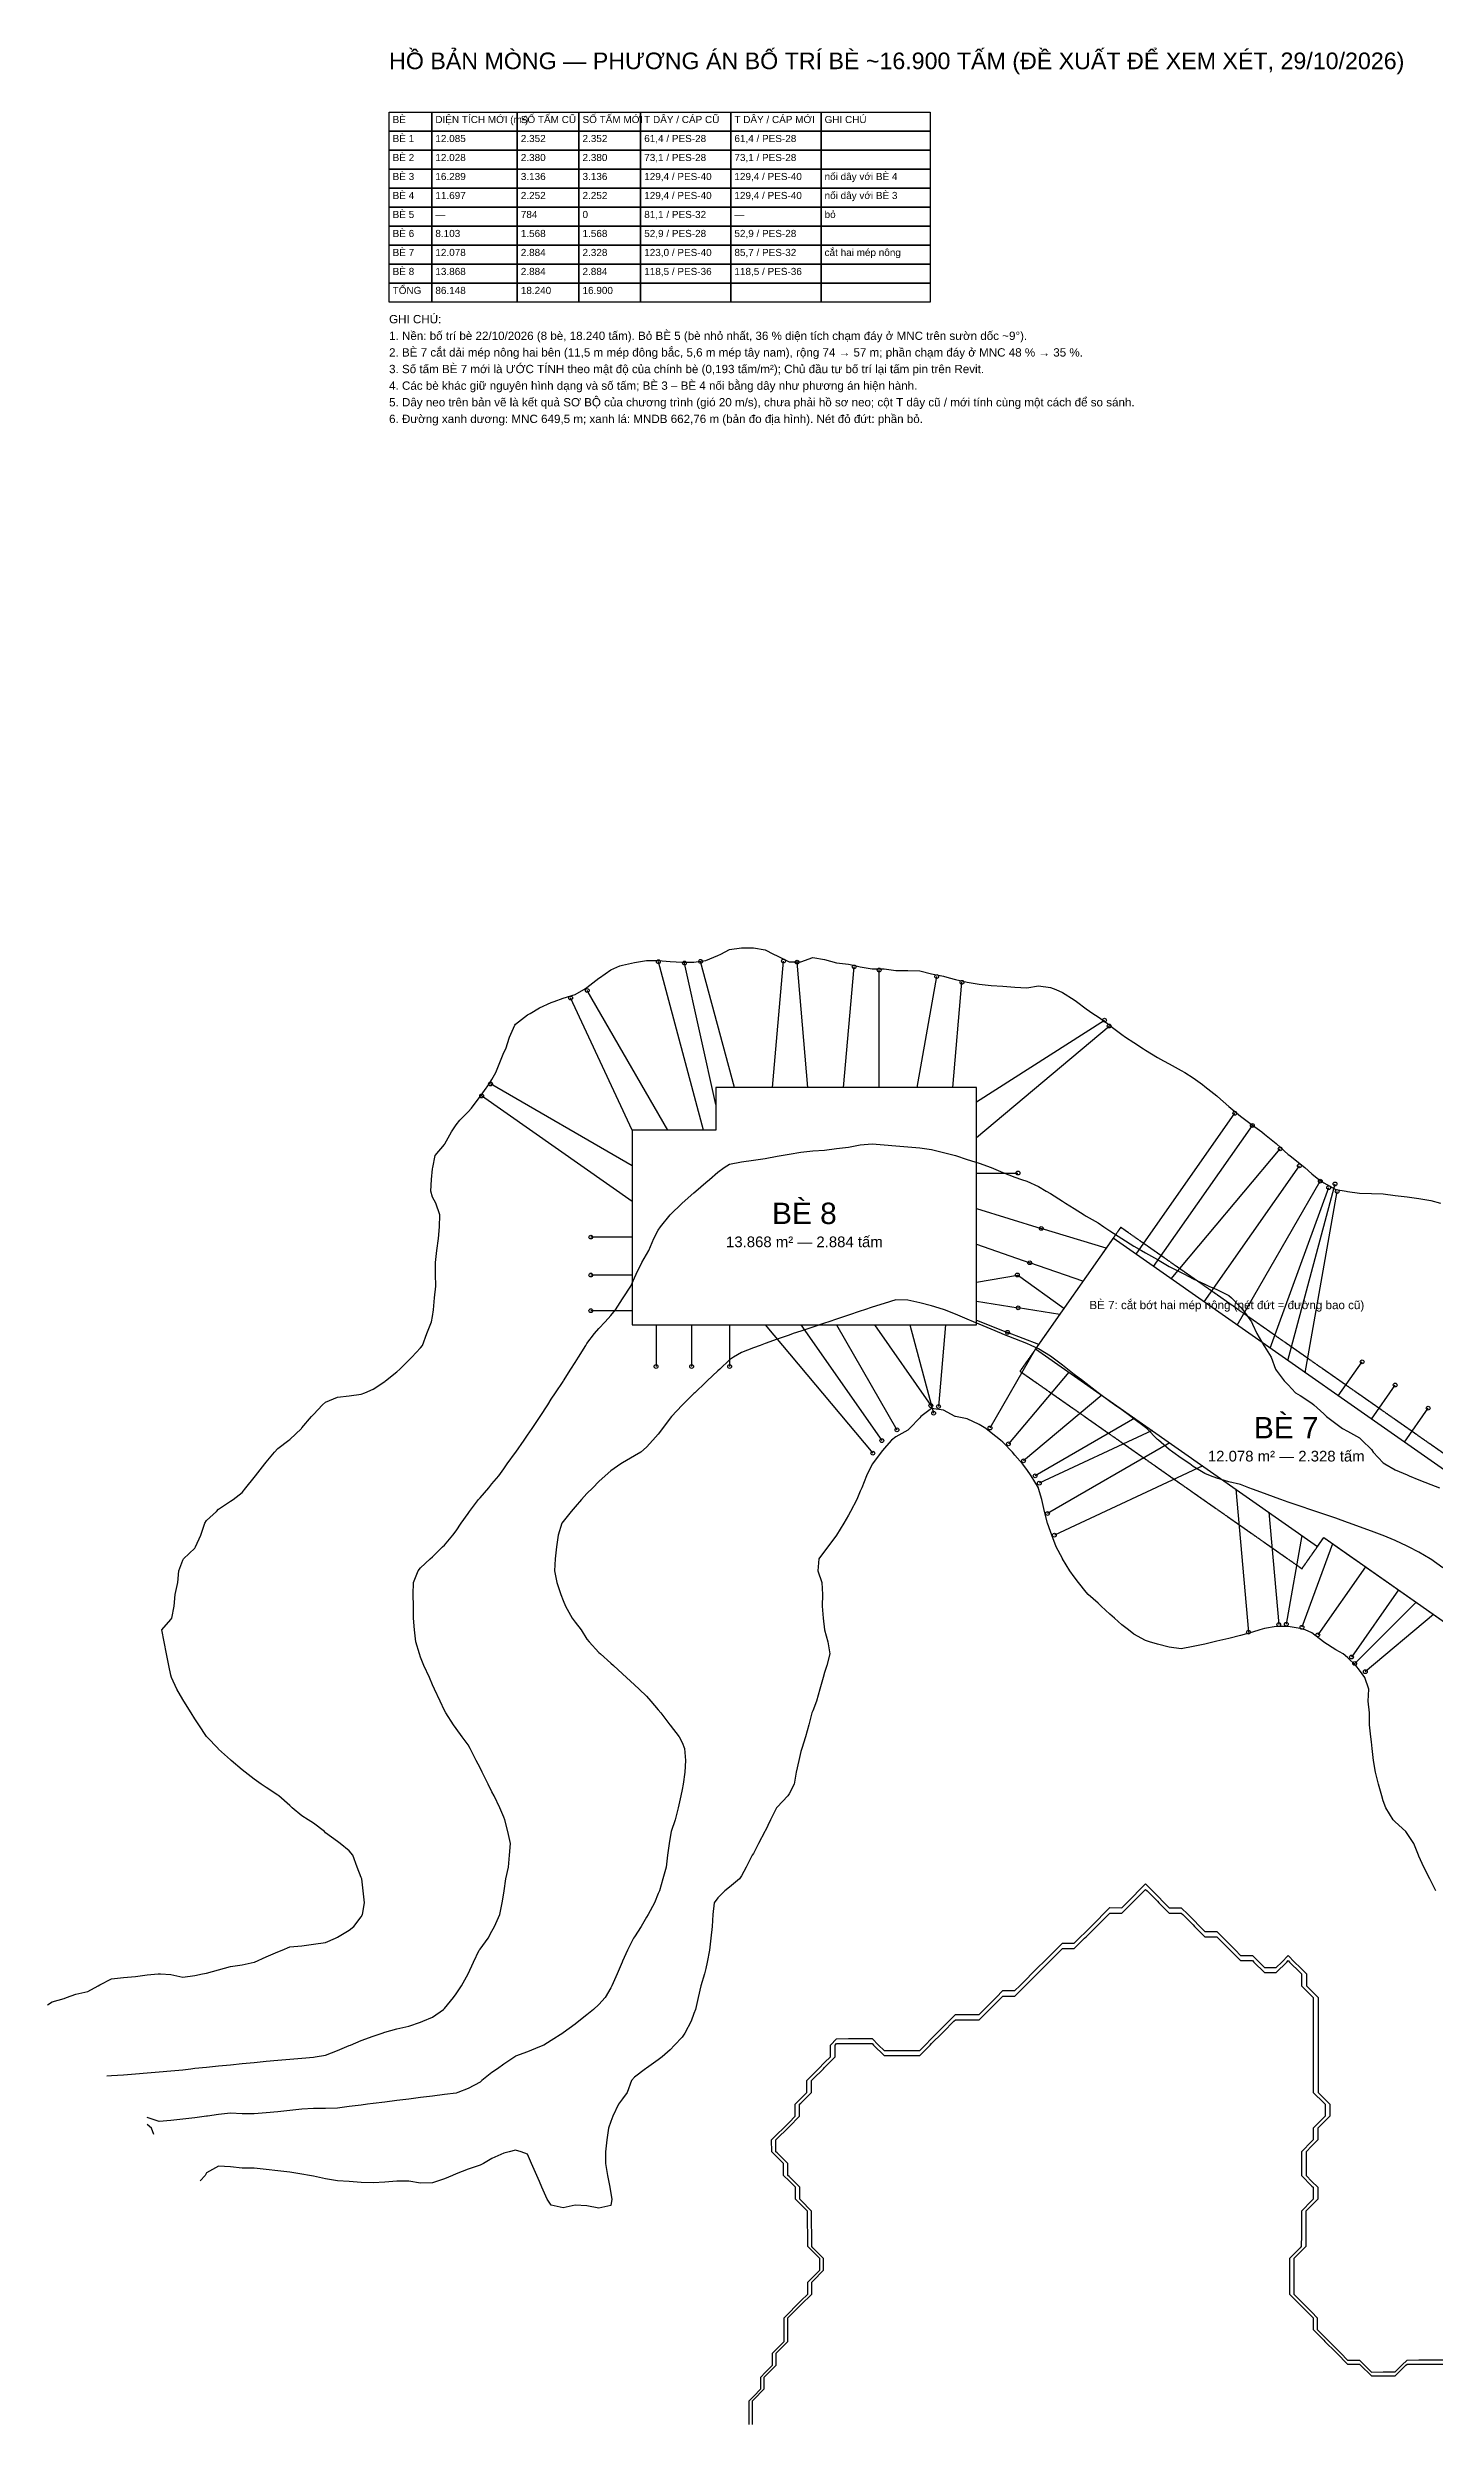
# Model space of a CAD drawing. Header units: millimetres. Extents: x -843915 to 388139, y -294015 to 727216.
# Drawn here: x -843915 to -259105, y -274035 to 727216 of the extents above; entities that cross this region are included whole.
import ezdxf
from ezdxf.enums import TextEntityAlignment as Align

# ---------------------------------------------------------------- set-up
doc = ezdxf.new("R2010")
doc.units = ezdxf.units.MM
doc.linetypes.add('DASHED', pattern=[1.524, 1.27, -0.254])
for name, color, linetype in [('BE PIN', 4, 'Continuous'), ('BE PIN - TEN', 7, 'Continuous'), ('DAY NEO BO (SO BO)', 8, 'Continuous'), ('DAY NEO DAY (SO BO)', 6, 'Continuous'), ('GHI CHU', 7, 'Continuous'), ('MNC 649.5', 5, 'Continuous'), ('MNDB 662.76', 3, 'Continuous'), ('PHAN BO', 1, 'DASHED')]:
    doc.layers.add(name, color=color, linetype=linetype)
doc.styles.add('VN', font='arial.ttf')

msp = doc.modelspace()

# ---------------------------------------------------------------- linework, layer by layer
at = {"layer": 'BE PIN'}
for points in [[(-597517, 271128), (-597517, 189128), (-452509, 189128), (-452509, 289128), (-562377, 289128), (-562377, 271128)], [(-427578, 179048), (-308757, 95849), (-306176, 99535), (-246460, 57721), (-216393, 100660), (-394931, 225673)]]:
    msp.add_lwpolyline(points, close=True, dxfattribs=at)
at = {"layer": 'DAY NEO BO (SO BO)'}
for p, q in [((-567500, 271130), (-586520, 342130)), ((-562380, 282000), (-575560, 341560)), ((-554500, 289130), (-568740, 342260)), ((-538500, 289130), (-533840, 342430)), ((-523500, 289130), (-528120, 341930)), ((-508500, 289130), (-504060, 339940)), ((-493500, 289130), (-493500, 338630)), ((-477500, 289130), (-469250, 335910)), ((-462500, 289130), (-458620, 333460)), ((-597520, 271130), (-623510, 326870)), ((-582500, 271130), (-616500, 330020)), ((-452510, 283120), (-398530, 317510)), ((-452510, 268120), (-396590, 315040)), ((-597520, 256130), (-657280, 290630)), ((-597520, 241130), (-661000, 285580)), ((-385240, 218890), (-343670, 278290)), ((-377870, 213730), (-336270, 273110)), ((-370500, 208570), (-324530, 263330)), ((-356570, 198810), (-316450, 256170)), ((-342650, 189060), (-307650, 249680)), ((-328720, 179310), (-304100, 246970)), ((-321350, 174150), (-301420, 248530)), ((-313980, 168990), (-300500, 245310)), ((-541520, 189130), (-496200, 135120)), ((-526520, 189130), (-492390, 140390)), ((-511520, 189130), (-486020, 144960)), ((-495520, 189130), (-471720, 155140)), ((-480520, 189130), (-470560, 151940)), ((-465520, 189130), (-468530, 154760)), ((-427580, 179050), (-446830, 145710)), ((-413650, 169300), (-439040, 139040)), ((-399730, 159550), (-432660, 131890)), ((-385800, 149800), (-427800, 125550)), ((-378430, 144630), (-426020, 122460)), ((-371060, 139470), (-422580, 109710)), ((-357130, 129720), (-419670, 100580)), ((-343210, 119970), (-337910, 59700)), ((-329280, 110220), (-325140, 62900)), ((-315350, 100470), (-321950, 63050)), ((-302530, 96980), (-315370, 61750)), ((-288610, 87230), (-308690, 58570)), ((-274680, 77480), (-294480, 49220)), ((-267310, 72320), (-293130, 46520)), ((-259940, 67160), (-288670, 43050))]:
    msp.add_line(p, q, dxfattribs=at)
for centre in [(-586520, 342130), (-575560, 341560), (-568740, 342260), (-533840, 342430), (-528120, 341930), (-504060, 339940), (-616500, 330020), (-493500, 338630), (-469250, 335910), (-458620, 333460), (-623510, 326870), (-398530, 317510), (-396590, 315040), (-657280, 290630), (-661000, 285580), (-343670, 278290), (-336270, 273110), (-324530, 263330), (-316450, 256170), (-307650, 249680), (-304100, 246970), (-301420, 248530), (-300500, 245310), (-471720, 155140), (-470560, 151940), (-468530, 154760), (-492390, 140390), (-486020, 144960), (-446830, 145710), (-496200, 135120), (-439040, 139040), (-432660, 131890), (-427800, 125550), (-426020, 122460), (-422580, 109710), (-419670, 100580), (-337910, 59700), (-325140, 62900), (-321950, 63050), (-315370, 61750), (-308690, 58570), (-294480, 49220), (-293130, 46520), (-288670, 43050)]:
    msp.add_circle(centre, 800, dxfattribs=at)
at = {"layer": 'DAY NEO DAY (SO BO)'}
for p, q in [((-452510, 253120), (-435010, 253120)), ((-452510, 238120), (-425200, 229780)), ((-597520, 226130), (-615020, 226130)), ((-452510, 223120), (-430080, 215320)), ((-397900, 221440), (-425200, 229780)), ((-407650, 207510), (-430080, 215320)), ((-597520, 210130), (-615020, 210130)), ((-452510, 207120), (-435270, 210160)), ((-415680, 196040), (-435270, 210160)), ((-597520, 195130), (-615020, 195130)), ((-452510, 199120), (-434950, 196350)), ((-452510, 191120), (-439400, 186010)), ((-417400, 193580), (-434950, 196350)), ((-587520, 189130), (-587520, 171630)), ((-572520, 189130), (-572520, 171630)), ((-556520, 189130), (-556520, 171630)), ((-426290, 180890), (-439400, 186010)), ((-300050, 159240), (-290010, 173570)), ((-286130, 149490), (-276090, 163820)), ((-272200, 139740), (-262160, 154070))]:
    msp.add_line(p, q, dxfattribs=at)
for centre in [(-435010, 253120), (-425200, 229780), (-425200, 229780), (-615020, 226130), (-615020, 210130), (-435270, 210160), (-435270, 210160), (-430080, 215320), (-430080, 215320), (-615020, 195130), (-434950, 196350), (-434950, 196350), (-439400, 186010), (-439400, 186010), (-587520, 171630), (-572520, 171630), (-556520, 171630), (-290010, 173570), (-276090, 163820), (-262160, 154070)]:
    msp.add_circle(centre, 800, dxfattribs=at)
at = {"layer": 'GHI CHU'}
for points in [[(-700000, 700000), (-682000, 700000), (-682000, 692000), (-700000, 692000)], [(-700000, 692000), (-682000, 692000), (-682000, 684000), (-700000, 684000)], [(-682000, 700000), (-646000, 700000), (-646000, 692000), (-682000, 692000)], [(-682000, 692000), (-646000, 692000), (-646000, 684000), (-682000, 684000)], [(-646000, 700000), (-620000, 700000), (-620000, 692000), (-646000, 692000)], [(-646000, 692000), (-620000, 692000), (-620000, 684000), (-646000, 684000)], [(-620000, 700000), (-594000, 700000), (-594000, 692000), (-620000, 692000)], [(-620000, 692000), (-594000, 692000), (-594000, 684000), (-620000, 684000)], [(-594000, 700000), (-556000, 700000), (-556000, 692000), (-594000, 692000)], [(-594000, 692000), (-556000, 692000), (-556000, 684000), (-594000, 684000)], [(-556000, 700000), (-518000, 700000), (-518000, 692000), (-556000, 692000)], [(-556000, 692000), (-518000, 692000), (-518000, 684000), (-556000, 684000)], [(-518000, 700000), (-472000, 700000), (-472000, 692000), (-518000, 692000)], [(-518000, 692000), (-472000, 692000), (-472000, 684000), (-518000, 684000)], [(-700000, 684000), (-682000, 684000), (-682000, 676000), (-700000, 676000)], [(-682000, 684000), (-646000, 684000), (-646000, 676000), (-682000, 676000)], [(-646000, 684000), (-620000, 684000), (-620000, 676000), (-646000, 676000)], [(-620000, 684000), (-594000, 684000), (-594000, 676000), (-620000, 676000)], [(-594000, 684000), (-556000, 684000), (-556000, 676000), (-594000, 676000)], [(-556000, 684000), (-518000, 684000), (-518000, 676000), (-556000, 676000)], [(-518000, 684000), (-472000, 684000), (-472000, 676000), (-518000, 676000)], [(-700000, 676000), (-682000, 676000), (-682000, 668000), (-700000, 668000)], [(-682000, 676000), (-646000, 676000), (-646000, 668000), (-682000, 668000)], [(-646000, 676000), (-620000, 676000), (-620000, 668000), (-646000, 668000)], [(-620000, 676000), (-594000, 676000), (-594000, 668000), (-620000, 668000)], [(-594000, 676000), (-556000, 676000), (-556000, 668000), (-594000, 668000)], [(-556000, 676000), (-518000, 676000), (-518000, 668000), (-556000, 668000)], [(-518000, 676000), (-472000, 676000), (-472000, 668000), (-518000, 668000)], [(-700000, 668000), (-682000, 668000), (-682000, 660000), (-700000, 660000)], [(-682000, 668000), (-646000, 668000), (-646000, 660000), (-682000, 660000)], [(-646000, 668000), (-620000, 668000), (-620000, 660000), (-646000, 660000)], [(-620000, 668000), (-594000, 668000), (-594000, 660000), (-620000, 660000)], [(-594000, 668000), (-556000, 668000), (-556000, 660000), (-594000, 660000)], [(-556000, 668000), (-518000, 668000), (-518000, 660000), (-556000, 660000)], [(-518000, 668000), (-472000, 668000), (-472000, 660000), (-518000, 660000)], [(-700000, 660000), (-682000, 660000), (-682000, 652000), (-700000, 652000)], [(-700000, 652000), (-682000, 652000), (-682000, 644000), (-700000, 644000)], [(-682000, 660000), (-646000, 660000), (-646000, 652000), (-682000, 652000)], [(-682000, 652000), (-646000, 652000), (-646000, 644000), (-682000, 644000)], [(-646000, 660000), (-620000, 660000), (-620000, 652000), (-646000, 652000)], [(-646000, 652000), (-620000, 652000), (-620000, 644000), (-646000, 644000)], [(-620000, 660000), (-594000, 660000), (-594000, 652000), (-620000, 652000)], [(-620000, 652000), (-594000, 652000), (-594000, 644000), (-620000, 644000)], [(-594000, 660000), (-556000, 660000), (-556000, 652000), (-594000, 652000)], [(-594000, 652000), (-556000, 652000), (-556000, 644000), (-594000, 644000)], [(-556000, 660000), (-518000, 660000), (-518000, 652000), (-556000, 652000)], [(-556000, 652000), (-518000, 652000), (-518000, 644000), (-556000, 644000)], [(-518000, 660000), (-472000, 660000), (-472000, 652000), (-518000, 652000)], [(-518000, 652000), (-472000, 652000), (-472000, 644000), (-518000, 644000)], [(-700000, 644000), (-682000, 644000), (-682000, 636000), (-700000, 636000)], [(-682000, 644000), (-646000, 644000), (-646000, 636000), (-682000, 636000)], [(-646000, 644000), (-620000, 644000), (-620000, 636000), (-646000, 636000)], [(-620000, 644000), (-594000, 644000), (-594000, 636000), (-620000, 636000)], [(-594000, 644000), (-556000, 644000), (-556000, 636000), (-594000, 636000)], [(-556000, 644000), (-518000, 644000), (-518000, 636000), (-556000, 636000)], [(-518000, 644000), (-472000, 644000), (-472000, 636000), (-518000, 636000)], [(-700000, 636000), (-682000, 636000), (-682000, 628000), (-700000, 628000)], [(-682000, 636000), (-646000, 636000), (-646000, 628000), (-682000, 628000)], [(-646000, 636000), (-620000, 636000), (-620000, 628000), (-646000, 628000)], [(-620000, 636000), (-594000, 636000), (-594000, 628000), (-620000, 628000)], [(-594000, 636000), (-556000, 636000), (-556000, 628000), (-594000, 628000)], [(-556000, 636000), (-518000, 636000), (-518000, 628000), (-556000, 628000)], [(-518000, 636000), (-472000, 636000), (-472000, 628000), (-518000, 628000)], [(-700000, 628000), (-682000, 628000), (-682000, 620000), (-700000, 620000)], [(-682000, 628000), (-646000, 628000), (-646000, 620000), (-682000, 620000)], [(-646000, 628000), (-620000, 628000), (-620000, 620000), (-646000, 620000)], [(-620000, 628000), (-594000, 628000), (-594000, 620000), (-620000, 620000)], [(-594000, 628000), (-556000, 628000), (-556000, 620000), (-594000, 620000)], [(-556000, 628000), (-518000, 628000), (-518000, 620000), (-556000, 620000)], [(-518000, 628000), (-472000, 628000), (-472000, 620000), (-518000, 620000)]]:
    msp.add_lwpolyline(points, close=True, dxfattribs=at)
at = {"layer": 'MNC 649.5'}
for points in [[(-818961, -127154), (-816931, -127038), (-811923, -126718), (-806915, -126356), (-801908, -125968), (-796900, -125521), (-791892, -125099), (-786885, -124595), (-783546, -124184), (-781877, -123984), (-776869, -123461), (-771862, -123016), (-766854, -122562), (-761846, -122043), (-756838, -121524), (-751831, -121046), (-746823, -120580), (-741815, -120140), (-736808, -119712), (-731800, -119303), (-731132, -119189), (-726792, -118451), (-721785, -116573), (-716777, -114435), (-716205, -114194), (-711769, -112306), (-706762, -110496), (-702909, -109199), (-701754, -108771), (-696746, -107398), (-691738, -106236), (-686731, -104555), (-685820, -104204), (-681723, -102406), (-677010, -99209), (-676715, -98825), (-672838, -94214), (-671708, -92694), (-669482, -89219), (-666700, -84224), (-666700, -84224), (-664460, -79229), (-661996, -74234), (-661692, -73758), (-658294, -69239), (-656685, -66242), (-655612, -64244), (-653404, -59249), (-652368, -54254), (-651677, -50258), (-651498, -49259), (-650783, -44264), (-649751, -39269), (-649266, -34274), (-648873, -29279), (-649935, -24284), (-651241, -19289), (-651677, -18179), (-653346, -14294), (-655774, -9299), (-656685, -7482), (-658278, -4303), (-660782, 692), (-661692, 2508), (-663286, 5687), (-665790, 10682), (-666700, 12219), (-669204, 15677), (-671708, 19135), (-672821, 20672), (-676159, 25667), (-676715, 26777), (-678468, 30662), (-680932, 35657), (-681723, 37530), (-683041, 40652), (-685413, 45647), (-686731, 49215), (-687232, 50642), (-688734, 55637), (-689235, 60632), (-689652, 65627), (-689735, 70622), (-689812, 75617), (-689666, 80612), (-687732, 85607), (-686731, 86760), (-682725, 90602), (-681723, 91494), (-677457, 95597), (-676715, 96396), (-673089, 100592), (-671708, 102329), (-669562, 105587), (-666700, 109750), (-666159, 110582), (-662388, 115577), (-661692, 116358), (-658038, 120572), (-656685, 122133), (-653785, 125567), (-651677, 128527), (-650188, 130562), (-646669, 135372), (-646530, 135557), (-643053, 140552), (-641662, 142724), (-639689, 145547), (-636654, 150088), (-636341, 150542), (-633055, 155537), (-631646, 157903), (-629858, 160532), (-626638, 165264), (-626466, 165527), (-623358, 170522), (-621631, 173297), (-620249, 175517), (-617160, 180512), (-616623, 181301), (-613418, 185507), (-611615, 187648), (-608884, 190502), (-606608, 193131), (-604559, 195498), (-601600, 200136), (-601362, 200493), (-598186, 205488), (-596592, 208984), (-595939, 210483), (-593492, 215478), (-591585, 218808), (-590583, 220473), (-588485, 225468), (-586577, 229100), (-585638, 230463), (-581569, 235458), (-581569, 235458), (-576562, 240453), (-576562, 240453), (-571554, 244782), (-570783, 245448), (-566546, 249111), (-565005, 250443), (-561538, 253440), (-558807, 255438), (-556531, 256907), (-551523, 257788), (-546515, 258560), (-541508, 259258), (-536500, 260155), (-534831, 260433), (-531492, 261020), (-526485, 261902), (-521477, 262536), (-516469, 262811), (-511462, 263430), (-506454, 264001), (-501446, 264952), (-496438, 265428), (-496438, 265428), (-496438, 265428), (-491431, 264994), (-486423, 264559), (-481415, 264125), (-476408, 263690), (-471400, 263039), (-466392, 261795), (-461385, 260433), (-461385, 260433), (-456377, 258768), (-451369, 257254), (-446362, 255438), (-446362, 255438), (-441354, 253335), (-436346, 251442), (-433485, 250443), (-431338, 249654), (-426331, 247390), (-423144, 245448), (-421323, 244449), (-416315, 241202), (-415063, 240453), (-411308, 238205), (-407070, 235458), (-406300, 234982), (-401292, 232128), (-398788, 230463), (-396285, 228798), (-391277, 225468), (-391277, 225468), (-386269, 222376), (-382931, 220473), (-381262, 219521), (-376254, 216667), (-374167, 215478), (-371246, 213813), (-366238, 211196), (-364873, 210483), (-361231, 208580), (-356223, 206237), (-354554, 205488), (-351215, 203989), (-346208, 201492), (-345029, 200493), (-341200, 196673), (-340246, 195498), (-336628, 190502), (-336192, 189392), (-334440, 185507), (-331435, 180512), (-331185, 180058), (-328403, 175517), (-326440, 170522), (-326177, 170068), (-322838, 165527), (-321169, 163862), (-318039, 160532), (-316162, 159462), (-311154, 156182), (-310412, 155537), (-306146, 151708), (-304978, 150542), (-301138, 147597), (-298277, 145547), (-296131, 144324), (-291123, 141551), (-290122, 140552), (-286115, 136643), (-285321, 135557), (-281108, 131070), (-280482, 130562), (-276100, 128065), (-271092, 125916), (-270209, 125567), (-266085, 123922), (-261077, 121966), (-257435, 120572)], [(-256069, 86803), (-261077, 90471), (-261295, 90602), (-266085, 93349), (-270482, 95597), (-271092, 95905), (-276100, 98277), (-281108, 100420), (-281563, 100592), (-286115, 102257), (-291123, 104089), (-295348, 105587), (-296131, 105865), (-301138, 107696), (-306146, 109472), (-309485, 110582), (-311154, 111131), (-316162, 112802), (-321169, 114511), (-324238, 115577), (-326177, 116251), (-331185, 118103), (-336192, 119963), (-337757, 120572), (-341200, 121850), (-346208, 123070), (-351215, 124523), (-353912, 125567), (-356223, 126534), (-361231, 129529), (-362662, 130562), (-366238, 133019), (-369767, 135557), (-371246, 136677), (-375845, 140552), (-376254, 140834), (-380727, 145547), (-381262, 145939), (-386269, 149612), (-387521, 150542), (-391277, 153307), (-394348, 155537), (-396285, 156944), (-401226, 160532), (-401292, 160581), (-406300, 164444), (-407705, 165527), (-411308, 168256), (-414194, 170522), (-416315, 172172), (-420773, 175517), (-421323, 175926), (-426331, 179038), (-429439, 180512), (-431338, 181309), (-436346, 183311), (-441354, 185261), (-441938, 185507), (-446362, 187359), (-451369, 189503), (-453712, 190502), (-456377, 191573), (-461385, 193604), (-465995, 195498), (-466392, 195656), (-471400, 197151), (-476408, 198399), (-481415, 199598), (-486423, 199649), (-491431, 198194), (-496438, 196581), (-499716, 195498), (-501446, 194901), (-506454, 193213), (-511462, 191575), (-514769, 190502), (-516469, 189907), (-521477, 188171), (-526485, 186493), (-529681, 185507), (-531492, 184864), (-536500, 183100), (-541508, 181281), (-543668, 180512), (-546515, 179455), (-551523, 177456), (-554905, 175517), (-556531, 174477), (-560704, 170522), (-561538, 169725), (-565970, 165527), (-566546, 164982), (-571202, 160532), (-571554, 160194), (-576429, 155537), (-576562, 155393), (-580998, 150542), (-581569, 149796), (-584792, 145547), (-586577, 143166), (-588900, 140552), (-591585, 137666), (-593993, 135557), (-596592, 133957), (-601600, 131080), (-602338, 130562), (-606608, 127713), (-608940, 125567), (-611615, 123221), (-614168, 120572), (-616623, 118058), (-618899, 115577), (-621631, 112477), (-623310, 110582), (-626638, 106261), (-627167, 105587), (-628689, 100592), (-629463, 95597), (-630022, 90602), (-630257, 85607), (-629373, 80612), (-627654, 75617), (-626638, 73076), (-625615, 70622), (-622799, 65627), (-621631, 63981), (-619059, 60632), (-616623, 56723), (-615739, 55637), (-611615, 51211), (-610962, 50642), (-606608, 46646), (-605487, 45647), (-601600, 42089), (-600007, 40652), (-596592, 37573), (-594589, 35657), (-591585, 32702), (-589674, 30662), (-586577, 26935), (-585523, 25667), (-581694, 20672), (-581569, 20516), (-577829, 15677), (-576562, 13293), (-575560, 10682), (-575163, 5687), (-575438, 692), (-576037, -4303), (-576562, -6593), (-577087, -9299), (-578155, -14294), (-579492, -19289), (-581158, -24284), (-581569, -26681), (-581971, -29279), (-582625, -34274), (-583248, -39269), (-584629, -44264), (-586126, -49259), (-586577, -50411), (-588223, -54254), (-590889, -59249), (-591585, -60405), (-593844, -64244), (-596592, -68669), (-596960, -69239), (-599476, -74234), (-601600, -78882), (-601767, -79229), (-603901, -84224), (-606193, -89219), (-606608, -90127), (-608899, -94214), (-611615, -97094), (-613815, -99209), (-616623, -101532), (-620044, -104204), (-621631, -105453), (-626638, -109083), (-626798, -109199), (-631646, -112229), (-634789, -114194), (-636654, -114982), (-641662, -117067), (-646669, -118948), (-647011, -119189), (-651677, -122280), (-654325, -124184), (-656685, -125831), (-660927, -129179), (-661692, -129869), (-666700, -132485), (-671089, -134174), (-671708, -134413), (-676715, -135021), (-681723, -135711), (-686731, -136351), (-691738, -136992), (-696746, -137610), (-701754, -138247), (-706762, -138883), (-709134, -139169), (-711769, -139481), (-716777, -140031), (-721785, -140793), (-726792, -140969), (-731800, -140881), (-736808, -141167), (-741815, -141725), (-746823, -142297), (-751831, -142800), (-756838, -143224), (-761846, -143139), (-766854, -142969), (-771862, -143416), (-776543, -144164), (-776869, -144204), (-781877, -144851), (-786885, -145443), (-791892, -145956), (-796900, -146379), (-801908, -144701)], [(-546893, -274035), (-546898, -269040), (-546902, -264045), (-546515, -263655), (-541899, -259050), (-541909, -254055), (-541508, -253643), (-536913, -249060), (-536924, -244065), (-536500, -243629), (-531929, -239070), (-531942, -234075), (-531946, -229080), (-531492, -228625), (-526941, -224085), (-526485, -223629), (-521933, -219090), (-521933, -214095), (-521477, -213639), (-516925, -209100), (-516928, -204104), (-521477, -199567), (-521940, -199109), (-521945, -194114), (-521950, -189119), (-521956, -184124), (-526485, -179607), (-526967, -179129), (-526973, -174134), (-531492, -169626), (-531984, -169139), (-531989, -164144), (-536500, -159644), (-536999, -159149), (-537004, -154154), (-536500, -153643), (-532005, -149159), (-531492, -148639), (-527006, -144164), (-527012, -139169), (-526485, -138634), (-522014, -134174), (-522020, -129179), (-521477, -128628), (-517022, -124184), (-516469, -123622), (-512025, -119189), (-512031, -114194), (-511462, -113615), (-506454, -113611), (-501446, -113607), (-496438, -113603), (-495851, -114194), (-491431, -118603), (-486423, -118601), (-481415, -118599), (-476408, -118596), (-471994, -114194), (-471400, -113590), (-466998, -109199), (-466392, -108583), (-462002, -104204), (-461385, -103579), (-456377, -103578), (-451369, -103577), (-446990, -99209), (-446362, -98574), (-441991, -94214), (-441354, -93575), (-436346, -93578), (-431976, -89219), (-431338, -88582), (-426969, -84224), (-426331, -83586), (-421963, -79229), (-421323, -78591), (-416955, -74234), (-416315, -73595), (-411308, -73597), (-406938, -69239), (-406300, -68601), (-401932, -64244), (-401292, -63604), (-396926, -59249), (-396285, -58612), (-391277, -58614), (-386905, -54254), (-386269, -53616), (-381900, -49259), (-381262, -48621), (-380627, -49259), (-376254, -53620), (-375625, -54254), (-371246, -58621), (-366238, -58623), (-365614, -59249), (-361231, -63621), (-360612, -64244), (-356223, -68622), (-351215, -68624), (-350604, -69239), (-346208, -73624), (-345602, -74234), (-341200, -78624), (-336192, -78626), (-335593, -79229), (-331185, -83626), (-326177, -83628), (-321766, -79229), (-321169, -78632), (-320576, -79229), (-316162, -83632), (-315573, -84224), (-315576, -89219), (-311154, -93630), (-310573, -94214), (-310576, -99209), (-310579, -104204), (-310582, -109199), (-310585, -114194), (-310587, -119189), (-310589, -124184), (-310591, -129179), (-310593, -134174), (-306146, -138610), (-305589, -139169), (-305591, -144164), (-306146, -144718), (-310599, -149159), (-310601, -154154), (-311154, -154705), (-315609, -159149), (-315611, -164144), (-315613, -169139), (-311154, -173587), (-310609, -174134), (-310611, -179129), (-311154, -179671), (-315619, -184124), (-315621, -189119), (-315623, -194114), (-315626, -199109), (-316162, -199635), (-320643, -204104), (-320649, -209100), (-320653, -214095), (-320659, -219090), (-316162, -223576), (-315656, -224085), (-311154, -228575), (-310659, -229080), (-310669, -234075), (-306146, -238586), (-305669, -239070), (-301138, -243589), (-300669, -244065), (-296131, -248592), (-291123, -248591), (-290660, -249060), (-286115, -253593), (-281108, -253592), (-276100, -253591), (-271558, -249060), (-271092, -248586), (-266085, -248584), (-261077, -248583), (-256069, -248582)]]:
    msp.add_lwpolyline(points, dxfattribs=at)
at = {"layer": 'MNDB 662.76'}
for points in [[(-843915, -97268), (-841969, -96026), (-836962, -94564), (-835913, -94214), (-831954, -92822), (-826946, -91595), (-822533, -89219), (-821938, -88867), (-816931, -86386), (-811923, -85754), (-806915, -85268), (-801908, -84576), (-797241, -84224), (-796900, -84183), (-796382, -84224), (-791892, -84519), (-786885, -85563), (-781877, -84893), (-778611, -84224), (-776869, -83938), (-771862, -82531), (-766854, -81194), (-761846, -80412), (-756838, -79260), (-756767, -79229), (-751831, -76991), (-746823, -74928), (-744990, -74234), (-741815, -72896), (-736808, -72376), (-731800, -71709), (-726792, -70958), (-722538, -69239), (-721785, -68806), (-716777, -65797), (-714816, -64244), (-711769, -60240), (-711140, -59249), (-710375, -54254), (-710921, -49259), (-711536, -44264), (-711769, -43664), (-713432, -39269), (-715319, -34274), (-716777, -32398), (-720595, -29279), (-721785, -28459), (-726792, -24760), (-727248, -24284), (-731800, -20813), (-734142, -19289), (-736808, -17643), (-740834, -14294), (-741815, -13338), (-746457, -9299), (-746823, -8973), (-751831, -5660), (-753860, -4303), (-756838, -2256), (-760606, 692), (-761846, 1691), (-766514, 5687), (-766854, 5984), (-771862, 10492), (-772070, 10682), (-776831, 15677), (-776869, 15732), (-780214, 20672), (-781877, 23241), (-783418, 25667), (-786451, 30662), (-786885, 31380), (-789451, 35657), (-791658, 40652), (-791892, 41588), (-792751, 45647), (-793737, 50642), (-794748, 55637), (-795683, 60632), (-791892, 65015), (-791583, 65627), (-790580, 70622), (-790069, 75617), (-789065, 80612), (-788627, 85607), (-786885, 90090), (-786624, 90602), (-781877, 95126), (-781554, 95597), (-779369, 100592), (-777588, 105587), (-776869, 106686), (-772784, 110582), (-771862, 111455), (-766854, 114886), (-765646, 115577), (-761846, 118537), (-760403, 120572), (-756838, 124891), (-756227, 125567), (-752365, 130562), (-751831, 131328), (-748295, 135557), (-746823, 137104), (-742240, 140552), (-741815, 140909), (-736965, 145547), (-736808, 145730), (-732648, 150542), (-731800, 151449), (-728020, 155537), (-726792, 156611), (-721785, 158762), (-716777, 159271), (-711769, 159943), (-710274, 160532), (-706762, 162108), (-701754, 165367), (-701525, 165527), (-696746, 169360), (-695478, 170522), (-691738, 174252), (-690429, 175517), (-686731, 179499), (-685868, 180512), (-684070, 185507), (-682128, 190502), (-681723, 192611), (-681285, 195498), (-680891, 200493), (-680322, 205488), (-680379, 210483), (-680382, 215478), (-679851, 220473), (-679230, 225468), (-678744, 230463), (-678656, 235458), (-680267, 240453), (-681723, 242929), (-682415, 245448), (-682157, 250443), (-681723, 254857), (-681628, 255438), (-680640, 260433), (-676715, 265111), (-676505, 265428), (-673732, 270423), (-671708, 273436), (-670239, 275418), (-666700, 278887), (-665288, 280413), (-661692, 285299), (-661614, 285408), (-657918, 290403), (-656685, 292538), (-655081, 295398), (-653110, 300393), (-651677, 303854), (-650794, 305388), (-649239, 310383), (-647031, 315378), (-646669, 315853), (-641662, 319705), (-640562, 320373), (-636654, 322747), (-631646, 324929), (-630426, 325368), (-626638, 326714), (-621631, 328319), (-617989, 330363), (-616623, 331240), (-611615, 335136), (-611305, 335358), (-606608, 338667), (-602745, 340353), (-601600, 340658), (-596592, 341846), (-591585, 342683), (-586577, 342596), (-581569, 342203), (-576562, 341935), (-571554, 341902), (-566546, 342701), (-561538, 344806), (-560159, 345348), (-556531, 347304), (-551523, 347931), (-546515, 348009), (-541508, 347087), (-538002, 345348), (-536500, 344642), (-531492, 342077), (-526485, 342031), (-521477, 343845), (-516469, 343016), (-511462, 341646), (-506454, 341041), (-503244, 340353), (-501446, 340006), (-496438, 339154), (-491431, 339124), (-486423, 338497), (-481415, 338367), (-476408, 338271), (-471400, 337018), (-466392, 336009), (-464062, 335358), (-461385, 334611), (-456377, 333583), (-451369, 332605), (-446362, 332044), (-441354, 331764), (-436346, 331422), (-431338, 331125), (-426331, 331944), (-421323, 331321), (-419120, 330363), (-416315, 329134), (-411308, 326119), (-410344, 325368), (-406300, 322316), (-403466, 320373), (-401292, 318944), (-396364, 315378), (-396285, 315290), (-391277, 311438), (-389697, 310383), (-386269, 308076), (-382101, 305388), (-381262, 304838), (-376254, 301834), (-373715, 300393), (-371246, 299060), (-366238, 296311), (-364645, 295398), (-361231, 293275), (-357324, 290403), (-356223, 289632), (-351215, 285596), (-350990, 285408), (-346208, 281155), (-345388, 280413), (-341200, 277065), (-339073, 275418), (-336192, 273299), (-332300, 270423), (-331185, 269513), (-326177, 265486), (-326109, 265428), (-321169, 260910), (-320511, 260433), (-316162, 257013), (-314135, 255438), (-311154, 252839), (-308199, 250443), (-306146, 249022), (-301138, 246145), (-296727, 245448), (-296131, 245360), (-291123, 244665), (-286115, 244561), (-281108, 244300), (-276100, 243689), (-271092, 243084), (-266085, 242384), (-261077, 241509), (-257049, 240453)], [(-258996, -49259), (-261077, -44996), (-261435, -44264), (-263985, -39269), (-266085, -34696), (-266229, -34274), (-268284, -29279), (-271092, -25043), (-271601, -24284), (-276100, -20210), (-276989, -19289), (-280023, -14294), (-281108, -11339), (-281751, -9299), (-283097, -4303), (-284358, 692), (-285228, 5687), (-285720, 10682), (-286115, 13536), (-286324, 15677), (-286838, 20672), (-286972, 25667), (-287451, 30662), (-287183, 35657), (-288902, 40652), (-291123, 43754), (-292664, 45647), (-296131, 49076), (-298041, 50642), (-301138, 52316), (-306146, 55523), (-306276, 55637), (-311154, 59499), (-313979, 60632), (-316162, 61319), (-321169, 62109), (-326177, 62159), (-331185, 61297), (-333152, 60632), (-336192, 59702), (-341200, 58364), (-346208, 57111), (-351215, 55914), (-352411, 55637), (-356223, 54700), (-361231, 53659), (-366238, 52701), (-371246, 53389), (-376254, 54675), (-379620, 55637), (-381262, 56154), (-386269, 58829), (-388451, 60632), (-391277, 62800), (-394347, 65627), (-396285, 67292), (-399901, 70622), (-401292, 71909), (-405390, 75617), (-406300, 76546), (-409561, 80612), (-411308, 83045), (-413201, 85607), (-416268, 90602), (-416315, 90698), (-418935, 95597), (-420791, 100592), (-421323, 102097), (-422640, 105587), (-423868, 110582), (-425030, 115577), (-426331, 120272), (-426426, 120572), (-429391, 125567), (-431338, 128206), (-433180, 130562), (-436346, 134330), (-437370, 135557), (-441354, 139682), (-442451, 140552), (-446362, 143609), (-448587, 145547), (-451369, 147221), (-456377, 149550), (-461385, 150500), (-461442, 150542), (-466392, 153275), (-471400, 153943), (-475963, 150542), (-476408, 149932), (-480708, 145547), (-481415, 144856), (-486423, 141998), (-488259, 140552), (-491431, 137101), (-492613, 135557), (-496373, 130562), (-496438, 130440), (-498881, 125567), (-500827, 120572), (-501446, 119110), (-502870, 115577), (-505525, 110582), (-506454, 108977), (-508357, 105587), (-511462, 100592), (-511462, 100592), (-515103, 95597), (-516469, 93819), (-518878, 90602), (-519300, 85607), (-517721, 80612), (-517385, 75617), (-517576, 70622), (-517170, 65627), (-516469, 60632), (-516469, 60632), (-515141, 55637), (-514356, 50642), (-515624, 45647), (-516469, 42695), (-517033, 40652), (-518516, 35657), (-519876, 30662), (-521477, 26622), (-521862, 25667), (-523075, 20672), (-524501, 15677), (-526114, 10682), (-526485, 9414), (-527379, 5687), (-528519, 692), (-529279, -4303), (-531492, -8454), (-531948, -9299), (-536500, -13981), (-536693, -14294), (-539221, -19289), (-541508, -24091), (-541615, -24284), (-544291, -29279), (-546515, -33481), (-546971, -34274), (-549492, -39269), (-551523, -42889), (-552387, -44264), (-556531, -47696), (-558568, -49259), (-561538, -52256), (-562993, -54254), (-563544, -59249), (-563867, -64244), (-564404, -69239), (-564944, -74234), (-565917, -79229), (-566546, -81976), (-567115, -84224), (-568711, -89219), (-569746, -94214), (-570903, -99209), (-571554, -100931), (-572711, -104204), (-575337, -109199), (-576562, -110864), (-579714, -114194), (-581569, -116162), (-584900, -119189), (-586577, -120492), (-591585, -123980), (-591899, -124184), (-596592, -127677), (-597927, -129179), (-599743, -134174), (-601600, -136899), (-603388, -139169), (-605723, -144164), (-606608, -146431), (-607546, -149159), (-608233, -154154), (-608791, -159149), (-608802, -164144), (-608016, -169139), (-606993, -174134), (-606608, -176687), (-606182, -179129), (-606608, -181810), (-611615, -182863), (-616623, -181927), (-621631, -181637), (-626638, -182785), (-631646, -181688), (-633376, -179129), (-635629, -174134), (-636654, -171706), (-637794, -169139), (-639997, -164144), (-641662, -160207), (-644402, -159149), (-646669, -158460), (-649464, -159149), (-651677, -159685), (-656685, -161972), (-660283, -164144), (-661692, -164759), (-666700, -166507), (-671708, -168426), (-673273, -169139), (-676715, -170517), (-681723, -172200), (-686731, -172457), (-691738, -171575), (-696746, -171611), (-701754, -171974), (-706762, -172226), (-711769, -172124), (-716777, -171694), (-721785, -171465), (-726792, -170618), (-731800, -169492), (-733521, -169139), (-736808, -168536), (-741815, -167794), (-746823, -167149), (-751831, -166572), (-756838, -166083), (-761846, -166016), (-766854, -165581), (-771862, -165218), (-776869, -168084), (-777443, -169139), (-779581, -171430)], [(-548246, -274035), (-548270, -269040), (-548286, -264045), (-546515, -262256), (-543301, -259050), (-543347, -254055), (-541508, -252168), (-538392, -249060), (-538444, -244065), (-536500, -242067), (-533495, -239070), (-533554, -234075), (-533574, -229080), (-531492, -226995), (-528574, -224085), (-526485, -221997), (-523569, -219090), (-523566, -214095), (-521477, -212008), (-518561, -209100), (-518574, -204104), (-521477, -201208), (-523598, -199109), (-523622, -194114), (-523647, -189119), (-523672, -184124), (-526485, -181318), (-528695, -179129), (-528721, -174134), (-531492, -171370), (-533744, -169139), (-533768, -164144), (-536500, -161419), (-538787, -159149), (-538811, -154154), (-536500, -151810), (-533842, -149159), (-531492, -146775), (-528875, -144164), (-528902, -139169), (-526485, -136715), (-523937, -134174), (-523965, -129179), (-521477, -126652), (-519003, -124184), (-516469, -121610), (-514042, -119189), (-514074, -114194), (-511462, -111539), (-506454, -111521), (-501446, -111503), (-496438, -111484), (-493747, -114194), (-491431, -116504), (-486423, -116493), (-481415, -116482), (-476408, -116471), (-474125, -114194), (-471400, -111426), (-469168, -109199), (-466392, -106377), (-464214, -104204), (-461385, -101339), (-456377, -101334), (-451369, -101329), (-449243, -99209), (-446362, -96298), (-444272, -94214), (-441354, -91287), (-436346, -91298), (-434262, -89219), (-431338, -86299), (-429258, -84224), (-426331, -81300), (-424255, -79229), (-421323, -76305), (-419247, -74234), (-416315, -71306), (-411308, -71316), (-409226, -69239), (-406300, -66314), (-404225, -64244), (-401292, -61312), (-399223, -59249), (-396285, -56332), (-391277, -56341), (-389185, -54254), (-386269, -51333), (-384190, -49259), (-381262, -46336), (-378351, -49259), (-376254, -51351), (-373371, -54254), (-371246, -56373), (-366238, -56381), (-363377, -59249), (-361231, -61389), (-358394, -64244), (-356223, -66409), (-351215, -66419), (-348413, -69239), (-346208, -71439), (-343429, -74234), (-341200, -76458), (-336192, -76467), (-333446, -79229), (-331185, -81485), (-326177, -81494), (-323906, -79229), (-321169, -76493), (-318450, -79229), (-316162, -81511), (-313464, -84224), (-313479, -89219), (-311154, -91538), (-308493, -94214), (-308507, -99209), (-308520, -104204), (-308534, -109199), (-308546, -114194), (-308556, -119189), (-308565, -124184), (-308574, -129179), (-308583, -134174), (-306146, -136605), (-303593, -139169), (-303603, -144164), (-306146, -146701), (-308610, -149159), (-308619, -154154), (-311154, -156681), (-313629, -159149), (-313638, -164144), (-313647, -169139), (-311154, -171626), (-308657, -174134), (-308666, -179129), (-311154, -181610), (-313675, -184124), (-313684, -189119), (-313693, -194114), (-313708, -199109), (-316162, -201518), (-318755, -204104), (-318785, -209100), (-318802, -214095), (-318830, -219090), (-316162, -221751), (-313844, -224085), (-311154, -226768), (-308887, -229080), (-308931, -234075), (-306146, -236853), (-303960, -239070), (-301138, -241884), (-298988, -244065), (-296131, -246914), (-291123, -246909), (-289001, -249060), (-286115, -251938), (-281108, -251933), (-276100, -251927), (-273225, -249060), (-271092, -246886), (-266085, -246881), (-261077, -246875), (-256069, -246870)], [(-799144, -151916), (-800043, -149159), (-801908, -147720)]]:
    msp.add_lwpolyline(points, dxfattribs=at)
at = {"layer": 'PHAN BO'}
msp.add_lwpolyline([(-391730, 230245), (-434174, 169628), (-315353, 86429), (-306176, 99535), (-246460, 57721), (-213192, 105232)], close=True, dxfattribs=at)

# ---------------------------------------------------------------- texts
at = {"layer": 'BE PIN - TEN', "style": 'VN'}
for s, height, p in [('BÈ 8', 9000, (-525013, 236128)), ('13.868 m² — 2.884 tấm', 4500, (-525013, 224128)), ('BÈ 7', 9000, (-321986, 145854)), ('12.078 m² — 2.328 tấm', 4500, (-321986, 133854))]:
    msp.add_text(s, height=height, dxfattribs=at).set_placement(p, align=Align.MIDDLE_CENTER)
at = {"layer": 'GHI CHU', "style": 'VN'}
for s, height, p in [('HỒ BẢN MÒNG — PHƯƠNG ÁN BỐ TRÍ BÈ ~16.900 TẤM (ĐỀ XUẤT ĐỂ XEM XÉT, 29/10/2026)', 7000, (-700000, 716000)), ('BÈ', 3000, (-698500, 694500)), ('BÈ 1', 3000, (-698500, 686500)), ('DIỆN TÍCH MỚI (m²)', 3000, (-680500, 694500)), ('SỐ TẤM CŨ', 3000, (-644500, 694500)), ('SỐ TẤM MỚI', 3000, (-618500, 694500)), ('T DÂY / CÁP CŨ', 3000, (-592500, 694500)), ('T DÂY / CÁP MỚI', 3000, (-554500, 694500)), ('GHI CHÚ', 3000, (-516500, 694500)), ('BÈ 2', 3000, (-698500, 678500)), ('12.085', 3000, (-680500, 686500)), ('12.028', 3000, (-680500, 678500)), ('2.352', 3000, (-644500, 686500)), ('2.380', 3000, (-644500, 678500)), ('2.352', 3000, (-618500, 686500)), ('2.380', 3000, (-618500, 678500)), ('61,4 / PES-28', 3000, (-592500, 686500)), ('73,1 / PES-28', 3000, (-592500, 678500)), ('61,4 / PES-28', 3000, (-554500, 686500)), ('73,1 / PES-28', 3000, (-554500, 678500)), ('BÈ 3', 3000, (-698500, 670500)), ('16.289', 3000, (-680500, 670500)), ('3.136', 3000, (-644500, 670500)), ('3.136', 3000, (-618500, 670500)), ('129,4 / PES-40', 3000, (-592500, 670500)), ('129,4 / PES-40', 3000, (-554500, 670500)), ('nối dây với BÈ 4', 3000, (-516500, 670500)), ('BÈ 4', 3000, (-698500, 662500)), ('11.697', 3000, (-680500, 662500)), ('2.252', 3000, (-644500, 662500)), ('2.252', 3000, (-618500, 662500)), ('129,4 / PES-40', 3000, (-592500, 662500)), ('129,4 / PES-40', 3000, (-554500, 662500)), ('nối dây với BÈ 3', 3000, (-516500, 662500)), ('BÈ 5', 3000, (-698500, 654500)), ('BÈ 6', 3000, (-698500, 646500)), ('—', 3000, (-680500, 654500)), ('784', 3000, (-644500, 654500)), ('0', 3000, (-618500, 654500)), ('81,1 / PES-32', 3000, (-592500, 654500)), ('—', 3000, (-554500, 654500)), ('bỏ', 3000, (-516500, 654500)), ('BÈ 7', 3000, (-698500, 638500)), ('8.103', 3000, (-680500, 646500)), ('12.078', 3000, (-680500, 638500)), ('2.884', 3000, (-644500, 638500)), ('1.568', 3000, (-644500, 646500)), ('2.328', 3000, (-618500, 638500)), ('1.568', 3000, (-618500, 646500)), ('52,9 / PES-28', 3000, (-592500, 646500)), ('123,0 / PES-40', 3000, (-592500, 638500)), ('52,9 / PES-28', 3000, (-554500, 646500)), ('85,7 / PES-32', 3000, (-554500, 638500)), ('cắt hai mép nông', 3000, (-516500, 638500)), ('BÈ 8', 3000, (-698500, 630500)), ('13.868', 3000, (-680500, 630500)), ('2.884', 3000, (-644500, 630500)), ('2.884', 3000, (-618500, 630500)), ('118,5 / PES-36', 3000, (-592500, 630500)), ('118,5 / PES-36', 3000, (-554500, 630500)), ('TỔNG', 3000, (-698500, 622500)), ('86.148', 3000, (-680500, 622500)), ('18.240', 3000, (-644500, 622500)), ('16.900', 3000, (-618500, 622500)), ('GHI CHÚ:', 3500, (-700000, 610000)), ('2. BÈ 7 cắt dải mép nông hai bên (11,5 m mép đông bắc, 5,6 m mép tây nam), rộng 74 → 57 m; phần chạm đáy ở MNC 48 % → 35 %.', 3500, (-700000, 596000)), ('1. Nền: bố trí bè 22/10/2026 (8 bè, 18.240 tấm). Bỏ BÈ 5 (bè nhỏ nhất, 36 % diện tích chạm đáy ở MNC trên sườn dốc ~9°).', 3500, (-700000, 603000)), ('3. Số tấm BÈ 7 mới là ƯỚC TÍNH theo mật độ của chính bè (0,193 tấm/m²); Chủ đầu tư bố trí lại tấm pin trên Revit.', 3500, (-700000, 589000)), ('4. Các bè khác giữ nguyên hình dạng và số tấm; BÈ 3 – BÈ 4 nối bằng dây như phương án hiện hành.', 3500, (-700000, 582000)), ('5. Dây neo trên bản vẽ là kết quả SƠ BỘ của chương trình (gió 20 m/s), chưa phải hồ sơ neo; cột T dây cũ / mới tính cùng một cách để so sánh.', 3500, (-700000, 575000)), ('6. Đường xanh dương: MNC 649,5 m; xanh lá: MNDB 662,76 m (bản đo địa hình). Nét đỏ đứt: phần bỏ.', 3500, (-700000, 568000))]:
    msp.add_text(s, height=height, dxfattribs=at).set_placement(p, align=Align.BOTTOM_LEFT)
at = {"layer": 'PHAN BO', "style": 'VN'}
msp.add_text('BÈ 7: cắt bớt hai mép nông (nét đứt = đường bao cũ)', height=3500, dxfattribs=at).set_placement((-347018, 197525), align=Align.MIDDLE_CENTER)

doc.saveas('drawing.dxf')
